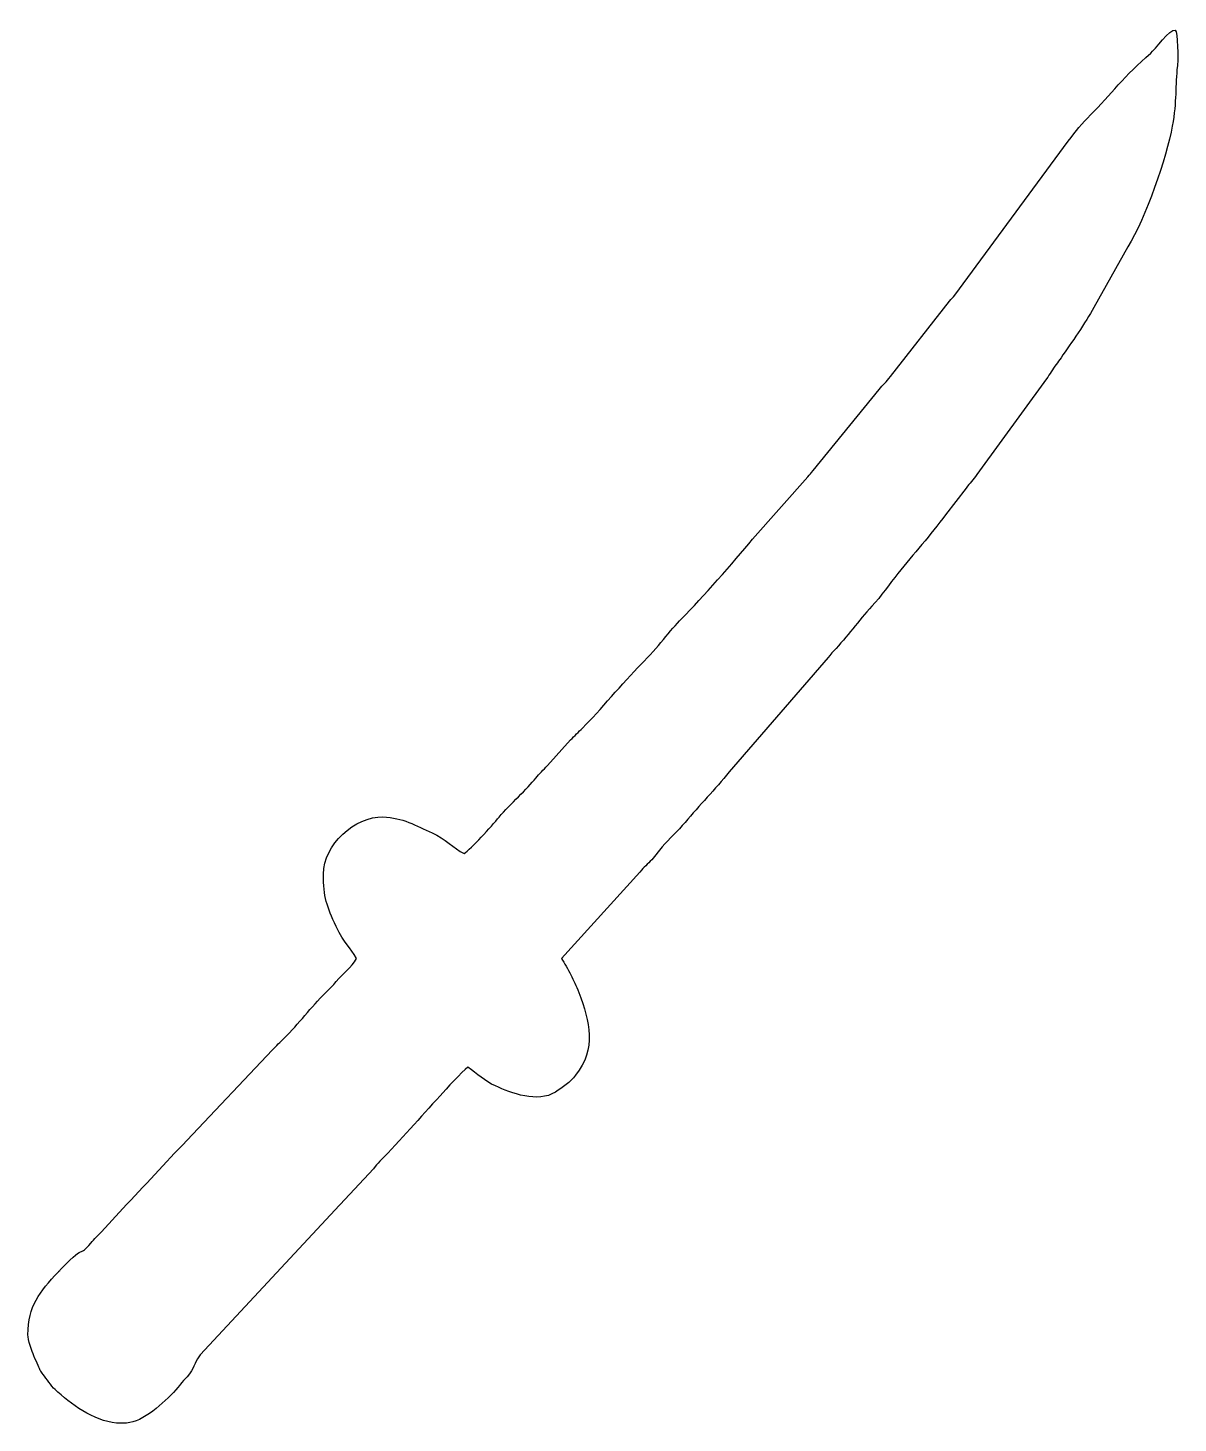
# Model space of a CAD drawing. Header units: centimetres. Extents: x -4.73 to -0.7, y -3.83 to 1.07.
import ezdxf

# ---------------------------------------------------------------- set-up
doc = ezdxf.new("R2010")
doc.units = ezdxf.units.CM
doc.header["$MEASUREMENT"] = 0
doc.layers.add('layer 1', color=7, linetype='Continuous')

msp = doc.modelspace()

# ---------------------------------------------------------------- linework, layer by layer
at = {"layer": 'layer 1'}
msp.add_open_spline([(-3.20312, -1.82803), (-3.24002, -1.80851), (-3.26914, -1.77636), (-3.31482, -1.75566), (-3.37325, -1.72919), (-3.41765, -1.70185), (-3.48802, -1.69955), (-3.58537, -1.69636), (-3.69695, -1.79728), (-3.69695, -1.89986), (-3.69695, -1.98163), (-3.6847, -2.0123), (-3.65218, -2.08405), (-3.62451, -2.14512), (-3.60194, -2.15512), (-3.58023, -2.19616), (-3.59772, -2.22921), (-3.63005, -2.24812), (-3.65206, -2.27696), (-3.66357, -2.29205), (-3.67506, -2.30215), (-3.68916, -2.31618), (-3.74005, -2.36681), (-3.78368, -2.42493), (-3.83498, -2.47564), (-3.84963, -2.49012), (-3.86082, -2.50152), (-3.87544, -2.51598), (-3.87544, -2.51598), (-4.17619, -2.83476), (-4.17619, -2.83476), (-4.25323, -2.9118), (-4.32411, -2.99529), (-4.40074, -3.07261), (-4.40074, -3.07261), (-4.47579, -3.15469), (-4.47579, -3.15469), (-4.48907, -3.1671), (-4.50129, -3.1803), (-4.5127, -3.1941), (-4.55951, -3.25072), (-4.5211, -3.18676), (-4.61619, -3.28365), (-4.62027, -3.28781), (-4.62087, -3.28849), (-4.6249, -3.2929), (-4.62553, -3.29358), (-4.62639, -3.29459), (-4.62701, -3.29528), (-4.69324, -3.36796), (-4.73399, -3.41289), (-4.73399, -3.51602), (-4.73399, -3.53247), (-4.71951, -3.57507), (-4.71315, -3.58946), (-4.70752, -3.60221), (-4.70316, -3.61293), (-4.6983, -3.62399), (-4.69027, -3.64223), (-4.6913, -3.64065), (-4.68019, -3.65527), (-4.6684, -3.67077), (-4.65265, -3.6951), (-4.63873, -3.70809), (-4.58517, -3.75808), (-4.50373, -3.81774), (-4.42317, -3.82579), (-4.42317, -3.82579), (-4.38773, -3.82579), (-4.38773, -3.82579), (-4.38399, -3.82539), (-4.38026, -3.82488), (-4.37654, -3.82421), (-4.31751, -3.81353), (-4.24592, -3.74463), (-4.20765, -3.70117), (-4.19849, -3.69077), (-4.19774, -3.68701), (-4.18746, -3.67646), (-4.17807, -3.66683), (-4.17195, -3.66127), (-4.16458, -3.64997), (-4.15163, -3.63011), (-4.14377, -3.60376), (-4.1294, -3.58638), (-4.1294, -3.58638), (-3.64033, -3.06086), (-3.64033, -3.06086), (-3.63968, -3.0602), (-3.63871, -3.05929), (-3.63806, -3.05864), (-3.63806, -3.05864), (-3.52078, -2.9335), (-3.52078, -2.9335), (-3.51108, -2.92249), (-3.50939, -2.91763), (-3.49839, -2.90651), (-3.42578, -2.83315), (-3.35773, -2.75367), (-3.28735, -2.67758), (-3.26656, -2.6551), (-3.21021, -2.59152), (-3.18966, -2.57775), (-3.15733, -2.59939), (-3.13085, -2.62653), (-3.09351, -2.64322), (-3.03834, -2.66788), (-2.94452, -2.70454), (-2.88298, -2.66445), (-2.85674, -2.64735), (-2.83183, -2.63069), (-2.81179, -2.60545), (-2.73781, -2.51226), (-2.76148, -2.41899), (-2.80098, -2.31477), (-2.81002, -2.29092), (-2.81795, -2.27459), (-2.82895, -2.25295), (-2.83849, -2.23415), (-2.85123, -2.21214), (-2.86193, -2.19616), (-2.86193, -2.19616), (-2.58619, -1.89278), (-2.58619, -1.89278), (-2.57259, -1.87516), (-2.55897, -1.86531), (-2.54426, -1.84941), (-2.54426, -1.84941), (-2.50795, -1.80491), (-2.50795, -1.80491), (-2.48349, -1.77436), (-2.45307, -1.74915), (-2.42779, -1.71896), (-2.37739, -1.65876), (-2.32241, -1.60268), (-2.2728, -1.54175), (-2.2728, -1.54175), (-1.92505, -1.13977), (-1.92505, -1.13977), (-1.91669, -1.12983), (-1.91649, -1.12742), (-1.90688, -1.11754), (-1.85903, -1.06839), (-1.8191, -1.01067), (-1.77215, -0.96046), (-1.73947, -0.92551), (-1.7105, -0.8825), (-1.68061, -0.84549), (-1.62555, -0.77734), (-1.56646, -0.71029), (-1.5138, -0.63968), (-1.5138, -0.63968), (-1.44139, -0.54599), (-1.44139, -0.54599), (-1.42725, -0.52799), (-1.41698, -0.51769), (-1.40379, -0.4983), (-1.40379, -0.4983), (-1.15979, -0.16317), (-1.15979, -0.16317), (-1.14702, -0.14602), (-1.13799, -0.12959), (-1.12524, -0.11242), (-1.11856, -0.10342), (-1.11539, -0.09881), (-1.10845, -0.08881), (-1.07262, -0.03712), (-1.02225, 0.03463), (-0.99295, 0.0875), (-0.99295, 0.0875), (-0.87408, 0.30084), (-0.87408, 0.30084), (-0.81114, 0.39982), (-0.73787, 0.6138), (-0.71792, 0.7238), (-0.70192, 0.81199), (-0.70804, 0.86443), (-0.70007, 0.93573), (-0.70007, 0.93573), (-0.69944, 0.94153), (-0.69944, 0.94153), (-0.69789, 0.95406), (-0.69751, 1.05509), (-0.70824, 1.06014), (-0.72555, 1.0683), (-0.78046, 0.99017), (-0.79367, 0.97913), (-0.88548, 0.90245), (-0.93512, 0.83254), (-1.00447, 0.76344), (-1.03545, 0.73257), (-1.05644, 0.70671), (-1.08292, 0.6713), (-1.08292, 0.6713), (-1.48107, 0.13117), (-1.48107, 0.13117), (-1.48879, 0.12136), (-1.49246, 0.11933), (-1.49984, 0.10954), (-1.49984, 0.10954), (-1.70676, -0.15492), (-1.70676, -0.15492), (-1.72148, -0.17321), (-1.73329, -0.18311), (-1.7467, -0.20027), (-1.7467, -0.20027), (-1.97869, -0.48456), (-1.97869, -0.48456), (-1.98718, -0.49408), (-1.989, -0.49752), (-1.99682, -0.50684), (-1.99682, -0.50684), (-2.191, -0.72568), (-2.191, -0.72568), (-2.25883, -0.80678), (-2.36723, -0.93059), (-2.4389, -1.00303), (-2.48148, -1.04605), (-2.5211, -1.1034), (-2.58247, -1.16473), (-2.64498, -1.22719), (-2.72823, -1.32899), (-2.78673, -1.38696), (-2.80188, -1.40198), (-2.8148, -1.41417), (-2.82939, -1.42959), (-2.82939, -1.42959), (-2.9109, -1.51869), (-2.9109, -1.51869), (-2.92483, -1.53522), (-2.93883, -1.54627), (-2.95172, -1.56316), (-2.9805, -1.60088), (-3.04211, -1.65468), (-3.07989, -1.69986), (-3.10803, -1.73352), (-3.17835, -1.81144), (-3.20312, -1.82803)], degree=3, knots=[0, 0, 0, 0, 0.0126582, 0.0126582, 0.0126582, 0.0253165, 0.0253165, 0.0253165, 0.0379747, 0.0379747, 0.0379747, 0.0506329, 0.0506329, 0.0506329, 0.0632911, 0.0632911, 0.0632911, 0.0759494, 0.0759494, 0.0759494, 0.0886076, 0.0886076, 0.0886076, 0.1012658, 0.1012658, 0.1012658, 0.1139241, 0.1139241, 0.1139241, 0.1265823, 0.1265823, 0.1265823, 0.1392405, 0.1392405, 0.1392405, 0.1518987, 0.1518987, 0.1518987, 0.164557, 0.164557, 0.164557, 0.1772152, 0.1772152, 0.1772152, 0.1898734, 0.1898734, 0.1898734, 0.2025316, 0.2025316, 0.2025316, 0.2151899, 0.2151899, 0.2151899, 0.2278481, 0.2278481, 0.2278481, 0.2405063, 0.2405063, 0.2405063, 0.2531646, 0.2531646, 0.2531646, 0.2658228, 0.2658228, 0.2658228, 0.278481, 0.278481, 0.278481, 0.2911392, 0.2911392, 0.2911392, 0.3037975, 0.3037975, 0.3037975, 0.3164557, 0.3164557, 0.3164557, 0.3291139, 0.3291139, 0.3291139, 0.3417722, 0.3417722, 0.3417722, 0.3544304, 0.3544304, 0.3544304, 0.3670886, 0.3670886, 0.3670886, 0.3797468, 0.3797468, 0.3797468, 0.3924051, 0.3924051, 0.3924051, 0.4050633, 0.4050633, 0.4050633, 0.4177215, 0.4177215, 0.4177215, 0.4303797, 0.4303797, 0.4303797, 0.443038, 0.443038, 0.443038, 0.4556962, 0.4556962, 0.4556962, 0.4683544, 0.4683544, 0.4683544, 0.4810127, 0.4810127, 0.4810127, 0.4936709, 0.4936709, 0.4936709, 0.5063291, 0.5063291, 0.5063291, 0.5189873, 0.5189873, 0.5189873, 0.5316456, 0.5316456, 0.5316456, 0.5443038, 0.5443038, 0.5443038, 0.556962, 0.556962, 0.556962, 0.5696203, 0.5696203, 0.5696203, 0.5822785, 0.5822785, 0.5822785, 0.5949367, 0.5949367, 0.5949367, 0.6075949, 0.6075949, 0.6075949, 0.6202532, 0.6202532, 0.6202532, 0.6329114, 0.6329114, 0.6329114, 0.6455696, 0.6455696, 0.6455696, 0.6582278, 0.6582278, 0.6582278, 0.6708861, 0.6708861, 0.6708861, 0.6835443, 0.6835443, 0.6835443, 0.6962025, 0.6962025, 0.6962025, 0.7088608, 0.7088608, 0.7088608, 0.721519, 0.721519, 0.721519, 0.7341772, 0.7341772, 0.7341772, 0.7468354, 0.7468354, 0.7468354, 0.7594937, 0.7594937, 0.7594937, 0.7721519, 0.7721519, 0.7721519, 0.7848101, 0.7848101, 0.7848101, 0.7974684, 0.7974684, 0.7974684, 0.8101266, 0.8101266, 0.8101266, 0.8227848, 0.8227848, 0.8227848, 0.835443, 0.835443, 0.835443, 0.8481013, 0.8481013, 0.8481013, 0.8607595, 0.8607595, 0.8607595, 0.8734177, 0.8734177, 0.8734177, 0.8860759, 0.8860759, 0.8860759, 0.8987342, 0.8987342, 0.8987342, 0.9113924, 0.9113924, 0.9113924, 0.9240506, 0.9240506, 0.9240506, 0.9367089, 0.9367089, 0.9367089, 0.9493671, 0.9493671, 0.9493671, 0.9620253, 0.9620253, 0.9620253, 0.9746835, 0.9746835, 0.9746835, 0.9873418, 0.9873418, 0.9873418, 1, 1, 1, 1], dxfattribs=at)

doc.saveas('drawing.dxf')
